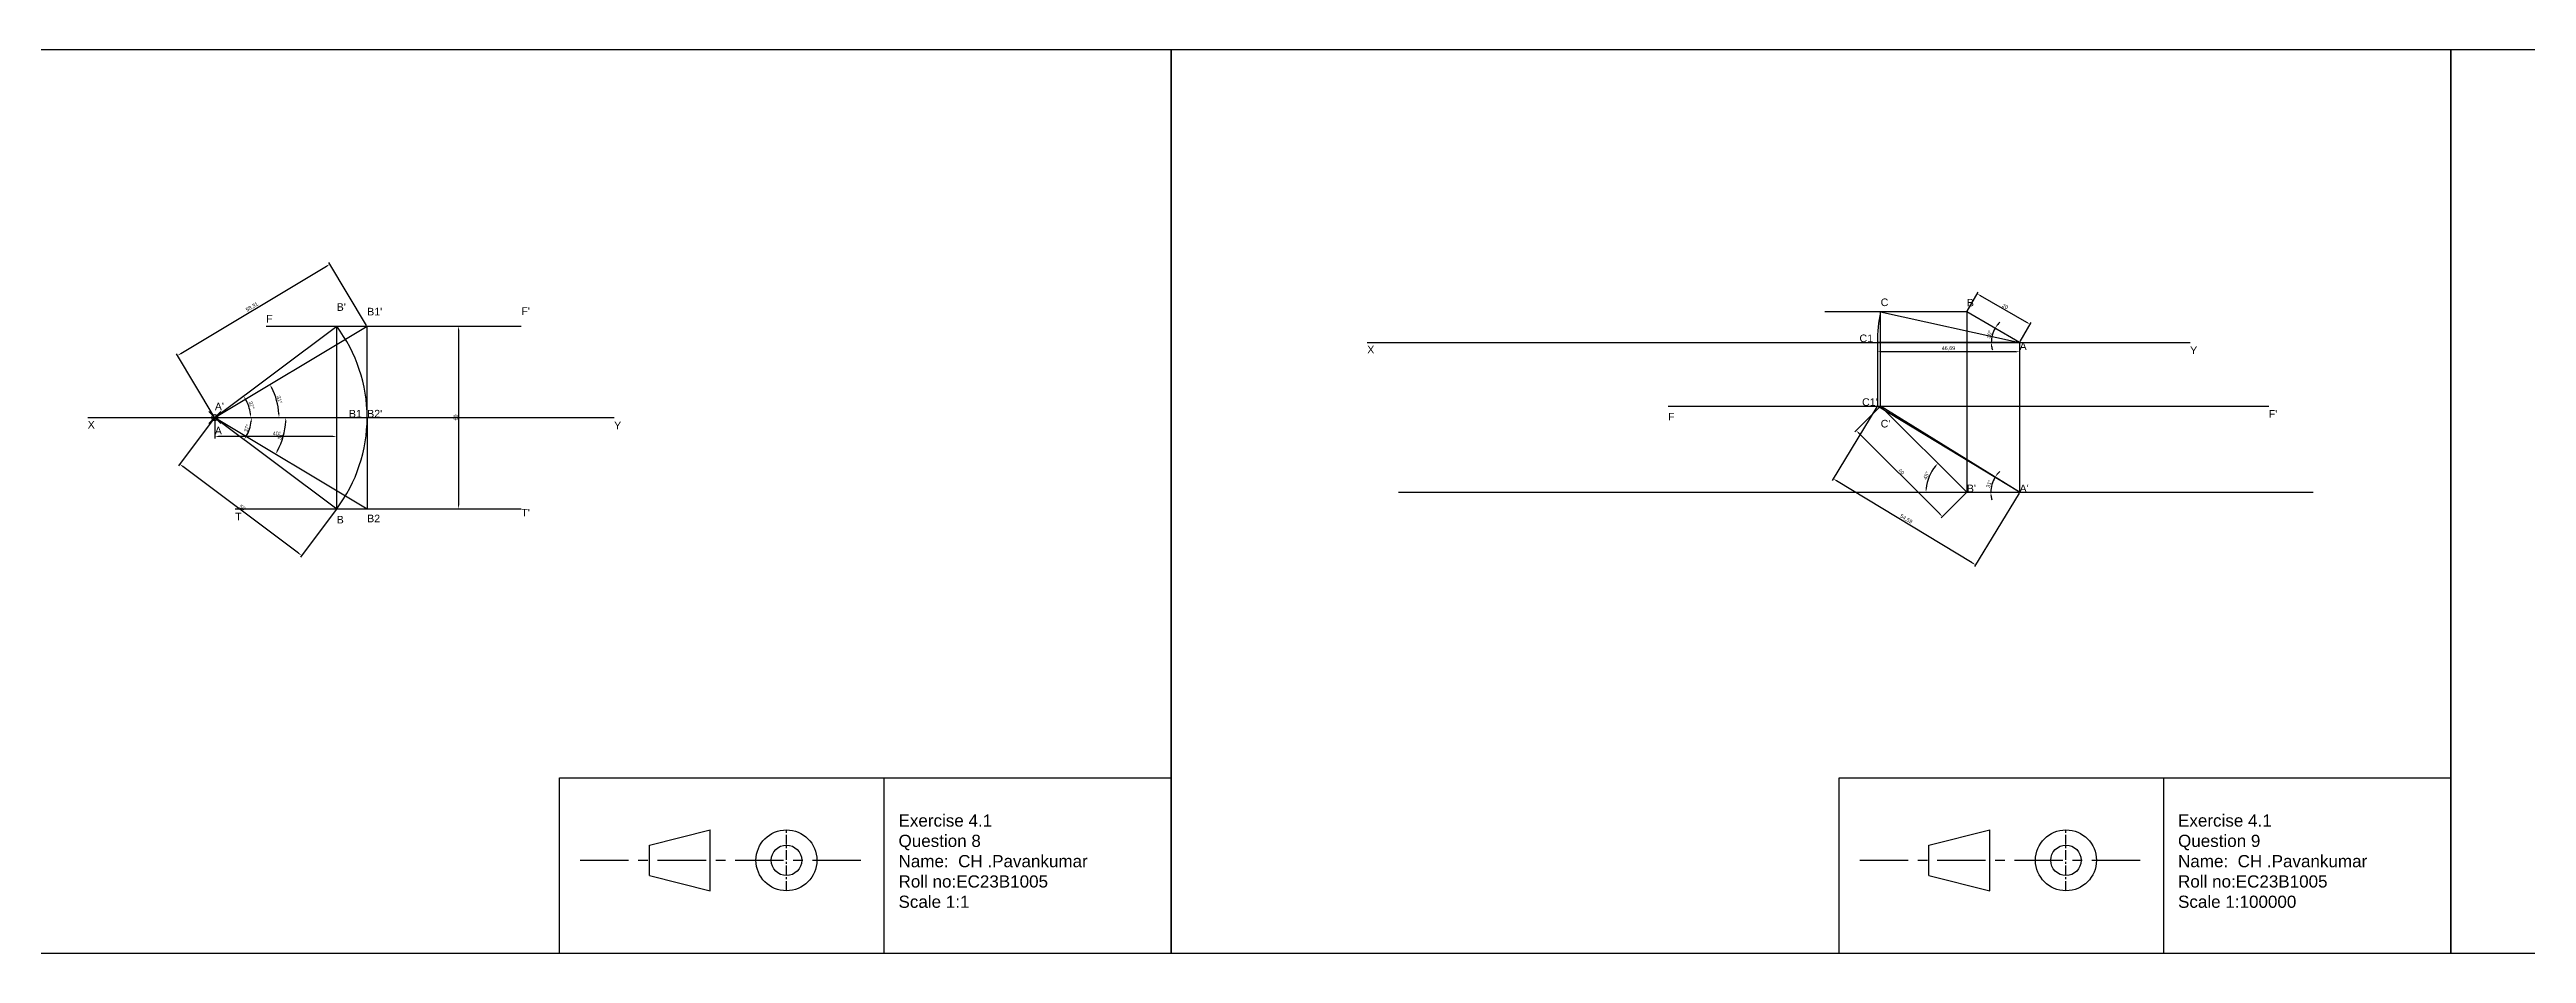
# Model space of a CAD drawing. Header units: millimetres. Extents: x 2477 to 7517, y 1798 to 2095.
# Drawn here: x 5469 to 6282, y 1798 to 2095 of the extents above; entities that cross this region are included whole.
import ezdxf

# ---------------------------------------------------------------- set-up
doc = ezdxf.new("R2010")
doc.units = ezdxf.units.MM
doc.header["$PDMODE"] = 35
doc.header["$PDSIZE"] = 2
doc.linetypes.add('CENTER', pattern=[50.8, 31.75, -6.35, 6.35, -6.35])
doc.styles.get("Standard").update_dxf_attribs({"font": 'arial.ttf'})
doc.dimstyles.new('ISO-25', dxfattribs={"dimscale": 0.5, "dimtxt": 2.5, "dimasz": 2.5, "dimexe": 1.25, "dimexo": 0.625, "dimtad": 1, "dimtxsty": 'Standard', "dimcen": 2.5, "dimadec": 0, "dimazin": 0, "dimtfac": 1, "dimtmove": 0, "dimatfit": 3, "dimfxl": 1, "dimarcsym": 0})

# ---------------------------------------------------------------- blocks, each defined once
blk = doc.blocks.new('*D56')
at = {"color": 0, "lineweight": -2, "transparency": 16777216}
for p, q in [((5573.36, 2004.7), (5560.98, 2025.35)), ((5512.37, 1995.46), (5560.23, 2024.17)), ((5523.36, 1974.7), (5510.98, 1995.35))]:
    blk.add_line(p, q, dxfattribs=at)
at = {"color": 0, "transparency": 16777216}
for points in [[(5560.12, 2024.35), (5560.33, 2023.99), (5561.3, 2024.81)], [(5512.26, 1995.64), (5512.48, 1995.28), (5511.3, 1994.81)]]:
    blk.add_solid(points, dxfattribs=at)
at = {"layer": 'Defpoints', "color": 0, "transparency": 16777216}
for p in [(5561.3, 2024.81), (5573.52, 2004.44), (5523.52, 1974.44)]:
    blk.add_point(p, dxfattribs=at)
at = {"color": 0, "transparency": 16777216, "insert": (5535.75, 2010.73), "char_height": 1.25, "attachment_point": 5, "rotation": 30.96376}
blk.add_mtext('58,31', dxfattribs=at)
blk = doc.blocks.new('*D57')
at = {"color": 0, "lineweight": -2, "transparency": 16777216}
for p, q in [((5523.34, 1974.19), (5511.64, 1958.6)), ((5551.02, 1929.85), (5513.02, 1958.35)), ((5563.34, 1944.19), (5551.64, 1928.6))]:
    blk.add_line(p, q, dxfattribs=at)
at = {"color": 0, "transparency": 16777216}
for points in [[(5513.14, 1958.51), (5512.89, 1958.18), (5512.02, 1959.1)], [(5551.14, 1930.01), (5550.89, 1929.68), (5552.02, 1929.1)]]:
    blk.add_solid(points, dxfattribs=at)
at = {"layer": 'Defpoints', "color": 0, "transparency": 16777216}
for p in [(5523.52, 1974.44), (5512.02, 1959.1), (5563.52, 1944.44)]:
    blk.add_point(p, dxfattribs=at)
at = {"color": 0, "transparency": 16777216, "insert": (5532.59, 1944.86), "char_height": 1.25, "attachment_point": 5, "rotation": 323.1301}
blk.add_mtext('50', dxfattribs=at)
blk = doc.blocks.new('*D58')
at = {"color": 0, "lineweight": -2, "transparency": 16777216}
for p, q in [((5586.45, 2004.44), (5604.17, 2004.44)), ((5603.54, 2003.19), (5603.54, 1945.69)), ((5586.45, 1944.44), (5604.17, 1944.44))]:
    blk.add_line(p, q, dxfattribs=at)
at = {"color": 0, "transparency": 16777216}
for points in [[(5603.34, 2003.19), (5603.75, 2003.19), (5603.54, 2004.44)], [(5603.34, 1945.69), (5603.75, 1945.69), (5603.54, 1944.44)]]:
    blk.add_solid(points, dxfattribs=at)
at = {"layer": 'Defpoints', "color": 0, "transparency": 16777216}
for p in [(5586.14, 2004.44), (5586.14, 1944.44), (5603.54, 1944.44)]:
    blk.add_point(p, dxfattribs=at)
at = {"color": 0, "transparency": 16777216, "insert": (5602.59, 1974.44), "char_height": 1.25, "attachment_point": 5, "rotation": 90}
blk.add_mtext('60', dxfattribs=at)
blk = doc.blocks.new('*D59')
at = {"color": 0, "lineweight": -2, "transparency": 16777216}
for p, q in [((5523.52, 1974.12), (5523.52, 1967.6)), ((5562.27, 1968.22), (5524.77, 1968.22)), ((5563.52, 1974.12), (5563.52, 1967.6))]:
    blk.add_line(p, q, dxfattribs=at)
at = {"color": 0, "transparency": 16777216}
for points in [[(5524.77, 1968.43), (5524.77, 1968.02), (5523.52, 1968.22)], [(5562.27, 1968.43), (5562.27, 1968.02), (5563.52, 1968.22)]]:
    blk.add_solid(points, dxfattribs=at)
at = {"layer": 'Defpoints', "color": 0, "transparency": 16777216}
for p in [(5523.52, 1974.44), (5523.52, 1968.22), (5563.52, 1974.44)]:
    blk.add_point(p, dxfattribs=at)
at = {"color": 0, "transparency": 16777216, "insert": (5543.52, 1969.17), "char_height": 1.25, "attachment_point": 5}
blk.add_mtext('40', dxfattribs=at)
blk = doc.blocks.new('*D60')
at = {"color": 0, "lineweight": -2, "transparency": 16777216}
blk.add_arc((5523.52, 1974.44), 12.02, 329.08933, 354.04077, dxfattribs=at)
at = {"color": 0, "transparency": 16777216}
for points in [[(5534.01, 1968.14), (5533.67, 1968.38), (5533.14, 1967.22)], [(5535.27, 1973.2), (5535.69, 1973.18), (5535.55, 1974.44)]]:
    blk.add_solid(points, dxfattribs=at)
at = {"layer": 'Defpoints', "color": 0, "transparency": 16777216}
for p in [(5481.8, 1974.44), (5523.52, 1974.44), (5534.46, 1969.43), (5654.59, 1974.44), (5563.52, 1944.44)]:
    blk.add_point(p, dxfattribs=at)
at = {"color": 0, "transparency": 16777216, "insert": (5534.03, 1970.93), "char_height": 1.25, "attachment_point": 5, "rotation": 71.56505}
blk.add_mtext('37°', dxfattribs=at)
blk = doc.blocks.new('*D61')
at = {"color": 0, "lineweight": -2, "transparency": 16777216}
blk.add_arc((5523.52, 1974.44), 11.74, 6.10167, 30.76823, dxfattribs=at)
at = {"color": 0, "transparency": 16777216}
for points in [[(5533.44, 1980.33), (5533.79, 1980.56), (5532.92, 1981.48)], [(5535.41, 1975.7), (5534.99, 1975.67), (5535.27, 1974.44)]]:
    blk.add_solid(points, dxfattribs=at)
at = {"layer": 'Defpoints', "color": 0, "transparency": 16777216}
for p in [(5563.52, 2004.44), (5535, 1976.94), (5481.8, 1974.44), (5523.52, 1974.44), (5654.59, 1974.44)]:
    blk.add_point(p, dxfattribs=at)
at = {"color": 0, "transparency": 16777216, "insert": (5535.57, 1978.45), "char_height": 1.25, "attachment_point": 5, "rotation": 288.43495}
blk.add_mtext('37°', dxfattribs=at)
blk = doc.blocks.new('*D62')
at = {"color": 0, "lineweight": -2, "transparency": 16777216}
blk.add_arc((5523.52, 1974.44), 21.07, 3.39899, 27.56476, dxfattribs=at)
at = {"color": 0, "transparency": 16777216}
for points in [[(5542.02, 1984.09), (5542.39, 1984.29), (5541.59, 1985.28)], [(5544.77, 1975.69), (5544.35, 1975.68), (5544.6, 1974.44)]]:
    blk.add_solid(points, dxfattribs=at)
at = {"layer": 'Defpoints', "color": 0, "transparency": 16777216}
for p in [(5573.52, 2004.44), (5544.26, 1978.21), (5481.8, 1974.44), (5523.52, 1974.44), (5654.59, 1974.44)]:
    blk.add_point(p, dxfattribs=at)
at = {"color": 0, "transparency": 16777216, "insert": (5544.75, 1980.32), "char_height": 1.25, "attachment_point": 5, "rotation": 285.48188}
blk.add_mtext('31°', dxfattribs=at)
blk = doc.blocks.new('*D63')
at = {"color": 0, "lineweight": -2, "transparency": 16777216}
blk.add_arc((5523.52, 1974.44), 23.31, 332.10925, 356.927, dxfattribs=at)
at = {"color": 0, "transparency": 16777216}
for points in [[(5546.59, 1973.19), (5547.01, 1973.18), (5546.83, 1974.44)], [(5544.31, 1963.43), (5543.94, 1963.63), (5543.51, 1962.44)]]:
    blk.add_solid(points, dxfattribs=at)
at = {"layer": 'Defpoints', "color": 0, "transparency": 16777216}
for p in [(5481.8, 1974.44), (5523.52, 1974.44), (5654.59, 1974.44), (5545.34, 1966.22), (5573.52, 1944.44)]:
    blk.add_point(p, dxfattribs=at)
at = {"color": 0, "transparency": 16777216, "insert": (5545.07, 1968.47), "char_height": 1.25, "attachment_point": 5, "rotation": 74.51812}
blk.add_mtext('31°', dxfattribs=at)
blk = doc.blocks.new('*D64')
at = {"color": 0, "lineweight": -2, "transparency": 16777216}
for start, end in [(148.79206, 180), (133.61509, 141.20358), (187.58848, 195.17697)]:
    blk.add_arc((6115.94, 1949.88), 9.44, start, end, dxfattribs=at)
at = {"color": 0, "transparency": 16777216}
for points in [[(6108.75, 1955.68), (6108.41, 1955.92), (6107.86, 1954.78)], [(6106.37, 1948.62), (6106.79, 1948.65), (6106.5, 1949.88)]]:
    blk.add_solid(points, dxfattribs=at)
at = {"layer": 'Defpoints', "color": 0, "transparency": 16777216}
for p in [(6069.25, 1978.17), (6107.11, 1953.24), (5912.07, 1949.88), (6115.94, 1949.88), (6212.34, 1949.88)]:
    blk.add_point(p, dxfattribs=at)
at = {"color": 0, "transparency": 16777216, "insert": (6105.93, 1952.68), "char_height": 1.25, "attachment_point": 5, "rotation": 74.39603}
blk.add_mtext('31°', dxfattribs=at)
blk = doc.blocks.new('*D65')
at = {"color": 0, "lineweight": -2, "transparency": 16777216}
for start, end in [(150, 180), (134.54546, 142.27273), (187.72727, 195.45454)]:
    blk.add_arc((6115.94, 1999.12), 9.28, start, end, dxfattribs=at)
at = {"color": 0, "transparency": 16777216}
for points in [[(6108.78, 2004.68), (6108.43, 2004.91), (6107.91, 2003.75)], [(6106.54, 1997.85), (6106.96, 1997.88), (6106.67, 1999.12)]]:
    blk.add_solid(points, dxfattribs=at)
at = {"layer": 'Defpoints', "color": 0, "transparency": 16777216}
for p in [(6098.62, 2009.12), (6107.22, 2002.29), (6069.25, 1999.12), (6115.94, 1999.12), (6115.94, 1999.12)]:
    blk.add_point(p, dxfattribs=at)
at = {"color": 0, "transparency": 16777216, "insert": (6106.06, 2001.76), "char_height": 1.25, "attachment_point": 5, "rotation": 75}
blk.add_mtext('30°', dxfattribs=at)
blk = doc.blocks.new('*D66')
at = {"color": 0, "lineweight": -2, "transparency": 16777216}
blk.add_arc((6098.62, 1949.88), 13.41, 140.34409, 174.65591, dxfattribs=at)
at = {"color": 0, "transparency": 16777216}
for points in [[(6088.14, 1958.58), (6088.45, 1958.3), (6089.14, 1959.36)], [(6085.48, 1951.12), (6085.06, 1951.14), (6085.21, 1949.88)]]:
    blk.add_solid(points, dxfattribs=at)
at = {"layer": 'Defpoints', "color": 0, "transparency": 16777216}
for p in [(6070.34, 1978.17), (6087.01, 1956.58), (5912.07, 1949.88), (6098.62, 1949.88), (6212.34, 1949.88)]:
    blk.add_point(p, dxfattribs=at)
at = {"color": 0, "transparency": 16777216, "insert": (6085.36, 1955.37), "char_height": 1.25, "attachment_point": 5, "rotation": 67.5}
blk.add_mtext('45°', dxfattribs=at)
blk = doc.blocks.new('*D67')
at = {"color": 0, "lineweight": -2, "transparency": 16777216}
for p, q in [((6070.12, 1977.94), (6061.89, 1969.72)), ((6089.73, 1942.76), (6063.21, 1969.27)), ((6098.4, 1949.66), (6090.17, 1941.43))]:
    blk.add_line(p, q, dxfattribs=at)
at = {"color": 0, "transparency": 16777216}
for points in [[(6063.36, 1969.42), (6063.07, 1969.13), (6062.33, 1970.16)], [(6089.88, 1942.91), (6089.58, 1942.61), (6090.61, 1941.87)]]:
    blk.add_solid(points, dxfattribs=at)
at = {"layer": 'Defpoints', "color": 0, "transparency": 16777216}
for p in [(6070.34, 1978.17), (6062.33, 1970.16), (6098.62, 1949.88)]:
    blk.add_point(p, dxfattribs=at)
at = {"color": 0, "transparency": 16777216, "insert": (6077.14, 1956.69), "char_height": 1.25, "attachment_point": 5, "rotation": 315}
blk.add_mtext('40', dxfattribs=at)
blk = doc.blocks.new('*D68')
at = {"color": 0, "lineweight": -2, "transparency": 16777216}
for p, q in [((6098.78, 2009.39), (6102.38, 2015.62)), ((6118.3, 2005.7), (6103.15, 2014.45)), ((6116.1, 1999.39), (6119.7, 2005.62))]:
    blk.add_line(p, q, dxfattribs=at)
at = {"color": 0, "transparency": 16777216}
for points in [[(6103.25, 2014.64), (6103.04, 2014.27), (6102.06, 2015.08)], [(6118.41, 2005.89), (6118.2, 2005.52), (6119.38, 2005.08)]]:
    blk.add_solid(points, dxfattribs=at)
at = {"layer": 'Defpoints', "color": 0, "transparency": 16777216}
for p in [(6098.62, 2009.12), (6102.06, 2015.08), (6115.94, 1999.12)]:
    blk.add_point(p, dxfattribs=at)
at = {"color": 0, "transparency": 16777216, "insert": (6111.2, 2010.9), "char_height": 1.25, "attachment_point": 5, "rotation": 330}
blk.add_mtext('20', dxfattribs=at)
blk = doc.blocks.new('*D69')
at = {"color": 0, "lineweight": -2, "transparency": 16777216}
for p, q in [((6069.09, 1977.9), (6054.47, 1953.77)), ((6100.42, 1926.67), (6055.87, 1953.66)), ((6115.78, 1949.61), (6101.16, 1925.49))]:
    blk.add_line(p, q, dxfattribs=at)
at = {"color": 0, "transparency": 16777216}
for points in [[(6055.98, 1953.84), (6055.76, 1953.48), (6054.8, 1954.31)], [(6100.53, 1926.85), (6100.31, 1926.49), (6101.49, 1926.02)]]:
    blk.add_solid(points, dxfattribs=at)
at = {"layer": 'Defpoints', "color": 0, "transparency": 16777216}
for p in [(6069.25, 1978.17), (6054.8, 1954.31), (6115.94, 1949.88)]:
    blk.add_point(p, dxfattribs=at)
at = {"color": 0, "transparency": 16777216, "insert": (6078.69, 1941.07), "char_height": 1.25, "attachment_point": 5, "rotation": 328.79206}
blk.add_mtext('54,59', dxfattribs=at)
blk = doc.blocks.new('*D70')
at = {"color": 0, "lineweight": -2, "transparency": 16777216}
for p, q in [((6069.25, 1998.8), (6069.25, 1995.44)), ((6114.69, 1996.06), (6070.5, 1996.06)), ((6115.94, 1998.8), (6115.94, 1995.44))]:
    blk.add_line(p, q, dxfattribs=at)
at = {"color": 0, "transparency": 16777216}
for points in [[(6070.5, 1996.27), (6070.5, 1995.85), (6069.25, 1996.06)], [(6114.69, 1996.27), (6114.69, 1995.85), (6115.94, 1996.06)]]:
    blk.add_solid(points, dxfattribs=at)
at = {"layer": 'Defpoints', "color": 0, "transparency": 16777216}
for p in [(6069.25, 1999.12), (6069.25, 1996.06), (6115.94, 1999.12)]:
    blk.add_point(p, dxfattribs=at)
at = {"color": 0, "transparency": 16777216, "insert": (6092.6, 1997.12), "char_height": 1.25, "attachment_point": 5}
blk.add_mtext('46,69', dxfattribs=at)

msp = doc.modelspace()

# ---------------------------------------------------------------- linework, layer by layer
for p, q in [((6098.62, 2009.116), (6051.981, 2009.116)), ((6070.336, 1978.166), (6070.336, 2009.116)), ((6070.336, 2009.116), (6115.941, 1999.116)), ((6115.941, 1999.116), (6098.62, 2009.116)), ((6098.62, 2009.116), (6098.62, 1999.116)), ((5523.524, 1974.436), (5573.524, 2004.436)), ((5540.387, 2004.436), (5624.139, 2004.436)), ((5563.524, 1944.436), (5563.524, 2004.436)), ((5573.524, 1974.436), (5573.524, 2004.436)), ((5901.8, 1999.116), (6171.908, 1999.116)), ((6069.253, 1999.116), (6069.253, 1978.166)), ((6098.62, 1999.116), (6098.62, 1949.881)), ((6115.941, 1999.116), (6115.941, 1949.881)), ((6000.55, 1978.166), (6197.722, 1978.166)), ((6098.62, 1949.881), (6070.336, 1978.166)), ((6115.941, 1949.881), (6070.336, 1978.166)), ((5481.8, 1974.436), (5654.595, 1974.436)), ((5523.524, 1974.436), (5573.524, 1944.436)), ((5573.524, 1974.436), (5573.524, 1944.436)), ((5530.223, 1944.436), (5624.139, 1944.436)), ((5912.072, 1949.881), (6212.341, 1949.881)), ((5666.163, 1833.966), (5686.163, 1838.966)), ((5686.163, 1818.966), (5686.163, 1838.966)), ((6086.163, 1833.966), (6106.163, 1838.966)), ((6106.163, 1818.966), (6106.163, 1838.966)), ((5666.163, 1823.966), (5666.163, 1833.966)), ((6086.163, 1823.966), (6086.163, 1833.966)), ((5666.163, 1823.966), (5686.163, 1818.966)), ((6086.163, 1823.966), (6106.163, 1818.966))]:
    msp.add_line(p, q)
at = {"color": 3}
for p, q in [((5523.524, 1974.436), (5563.524, 2004.436)), ((6115.941, 1999.116), (6069.253, 1999.116)), ((6115.941, 1949.881), (6069.253, 1978.166)), ((5523.524, 1974.436), (5563.524, 1944.436))]:
    msp.add_line(p, q, dxfattribs=at)
at = {"color": 7, "true_color": 0xffffff}
for p, q in [((5743.141, 1856.042), (5743.141, 1798.349)), ((6163.141, 1856.042), (6163.141, 1798.349))]:
    msp.add_line(p, q, dxfattribs=at)
at = {"linetype": 'CENTER', "ltscale": 0.1}
for p, q in [((5711.163, 1818.966), (5711.163, 1838.966)), ((6131.163, 1818.966), (6131.163, 1838.966))]:
    msp.add_line(p, q, dxfattribs=at)
at = {"linetype": 'CENTER', "ltscale": 0.5}
for p, q in [((5643.49, 1828.966), (5737.685, 1828.966)), ((6063.49, 1828.966), (6157.685, 1828.966))]:
    msp.add_line(p, q, dxfattribs=at)
for points in [[(5417.443, 2095.349), (5837.443, 2095.349), (5837.443, 1798.349), (5417.443, 1798.349)], [(5837.443, 2095.349), (6257.443, 2095.349), (6257.443, 1798.349), (5837.443, 1798.349)], [(6257.443, 2095.349), (6677.443, 2095.349), (6677.443, 1798.349), (6257.443, 1798.349)]]:
    msp.add_lwpolyline(points, close=True)
at = {"color": 7, "true_color": 0xffffff}
for points in [[(5837.443, 1798.349), (5636.682, 1798.349), (5636.682, 1856.042), (5837.443, 1856.042)], [(6257.443, 1798.349), (6056.682, 1798.349), (6056.682, 1856.042), (6257.443, 1856.042)]]:
    msp.add_lwpolyline(points, close=True, dxfattribs=at)
for centre, radius in [((5711.163, 1828.966), 10), ((6131.163, 1828.966), 10), ((5711.163, 1828.966), 5), ((6131.163, 1828.966), 5)]:
    msp.add_circle(centre, radius)
for centre, radius, start, end in [((6115.941, 1999.116), 46.688, 167.632195, 180), ((5523.524, 1974.436), 50, 0, 36.869898), ((5523.524, 1974.436), 50, 323.130102, 0)]:
    msp.add_arc(centre, radius, start, end)
msp.add_point((5523.524, 1974.436))

# ---------------------------------------------------------------- texts
at = {"color": 7, "true_color": 0xffffff, "char_height": 2.5, "attachment_point": 1}
for s, width, insert in [("B'", 4.42811, (5563.524, 2011.988)), ("B1'", 4.42811, (5573.524, 2010.477)), ("F'", 4.42811, (5624.139, 2010.672)), ('C', 4.42811, (6070.336, 2013.543)), ('B', 4.42811, (6098.62, 2013.423)), ('F', 4.42811, (5540.387, 2008.147)), ('C1', 7.16494, (6063.387, 2001.701)), ('X', 4.42811, (5901.8, 1998.008)), ('A', 4.42811, (6115.941, 1999.097)), ('Y', 4.42811, (6171.908, 1997.773)), ("A'", 4.42811, (5523.524, 1979.291)), ('B1', 4.42811, (5567.544, 1976.946)), ("B2'", 4.42811, (5573.524, 1976.946)), ('F', 4.42811, (6000.55, 1975.964)), ("C1'", 7.16494, (6064.237, 1980.751)), ("F'", 4.42811, (6197.722, 1976.857)), ('X', 4.42811, (5481.8, 1973.328)), ('A', 4.42811, (5523.524, 1971.384)), ('Y', 4.42811, (5654.595, 1973.093)), ("C'", 4.42811, (6070.336, 1973.67)), ("B'", 4.42811, (6098.62, 1952.381)), ("A'", 4.42811, (6115.941, 1952.381)), ("T'", 4.42811, (5624.139, 1944.436)), ('T', 4.42811, (5530.223, 1943.127)), ('B', 4.42811, (5563.524, 1942.126)), ('B2', 4.42811, (5573.524, 1942.514))]:
    msp.add_mtext_dynamic_manual_height_columns(s, width=width, gutter_width=39.618, heights=[0], dxfattribs=dict(at, insert=insert))
at = {"color": 6, "char_height": 4, "attachment_point": 1}
for s, insert in [('{\\C256;\\c16777215;Exercise 4.1^JQuestion 8\\PName:  CH .Pavankumar \\PRoll no:EC23B1005\\PScale 1:1}', (5747.951, 1844.028)), ('{\\C256;\\c16777215;Exercise 4.1^JQuestion 9\\PName:  CH .Pavankumar \\PRoll no:EC23B1005\\PScale 1:100000}', (6167.951, 1844.028))]:
    msp.add_mtext_dynamic_manual_height_columns(s, width=90.33607, gutter_width=12.5, heights=[35.907], dxfattribs=dict(at, insert=insert))

# ---------------------------------------------------------------- dimensions: what is measured, and where the dimension line sits
at = {"color": 7, "true_color": 0xffffff}
for p1, p2, distance, picture, middle in [((5523.524, 1974.436), (5573.524, 2004.436), 23.764, '*D56', (5535.75, 2010.726)), ((6115.941, 1999.116), (6098.62, 2009.116), -6.886, '*D68', (6111.199, 2010.903)), ((6115.941, 1999.116), (6069.253, 1999.116), 3.056, '*D70', (6092.597, 1997.124)), ((6115.941, 1949.881), (6069.253, 1978.166), 27.896, '*D69', (6078.694, 1941.074)), ((6098.62, 1949.881), (6070.336, 1978.166), 11.324, '*D67', (6077.143, 1956.689)), ((5563.524, 1944.436), (5523.524, 1974.436), 19.175, '*D57', (5532.589, 1944.856))]:
    dim = msp.add_aligned_dim(p1=p1, p2=p2, distance=distance, dimstyle='ISO-25', dxfattribs=at)
    dim.commit()
    dim.dimension.update_dxf_attribs({"geometry": picture, "text_midpoint": middle})
for base, line1, line2, picture, middle in [((6107.225, 2002.289), ((6115.941, 1999.116), (6069.253, 1999.116)), ((6115.941, 1999.116), (6098.62, 2009.116)), '*D65', (6106.063, 2001.763)), ((5534.998, 1976.936), ((5481.8, 1974.436), (5654.595, 1974.436)), ((5523.524, 1974.436), (5563.524, 2004.436)), '*D61', (5535.567, 1978.45)), ((5544.257, 1978.212), ((5481.8, 1974.436), (5654.595, 1974.436)), ((5523.524, 1974.436), (5573.524, 2004.436)), '*D62', (5544.75, 1980.315)), ((6107.112, 1953.236), ((5912.072, 1949.881), (6212.341, 1949.881)), ((6115.941, 1949.881), (6069.253, 1978.166)), '*D64', (6105.928, 1952.678)), ((6087.01, 1956.585), ((5912.072, 1949.881), (6212.341, 1949.881)), ((6098.62, 1949.881), (6070.336, 1978.166)), '*D66', (6085.358, 1955.375)), ((5534.458, 1969.435), ((5481.8, 1974.436), (5654.595, 1974.436)), ((5523.524, 1974.436), (5563.524, 1944.436)), '*D60', (5534.028, 1970.935)), ((5545.336, 1966.219), ((5481.8, 1974.436), (5654.595, 1974.436)), ((5523.524, 1974.436), (5573.524, 1944.436)), '*D63', (5545.07, 1968.468))]:
    dim = msp.add_angular_dim_2l(base=base, line1=line1, line2=line2, dimstyle='ISO-25', dxfattribs=at)
    dim.commit()
    dim.dimension.update_dxf_attribs({"geometry": picture, "text_midpoint": middle})
dim = msp.add_linear_dim(base=(5603.545, 1944.436), p1=(5586.136, 2004.436), p2=(5586.136, 1944.436), angle=90, dimstyle='ISO-25', dxfattribs=at)
dim.commit()
dim.dimension.update_dxf_attribs({"geometry": '*D58', "text_midpoint": (5602.594, 1974.436)})
dim = msp.add_linear_dim(base=(5523.524, 1968.224), p1=(5563.524, 1974.436), p2=(5523.524, 1974.436), dimstyle='ISO-25', dxfattribs=at)
dim.commit()
dim.dimension.update_dxf_attribs({"geometry": '*D59', "text_midpoint": (5543.524, 1969.175)})

doc.saveas('drawing.dxf')
